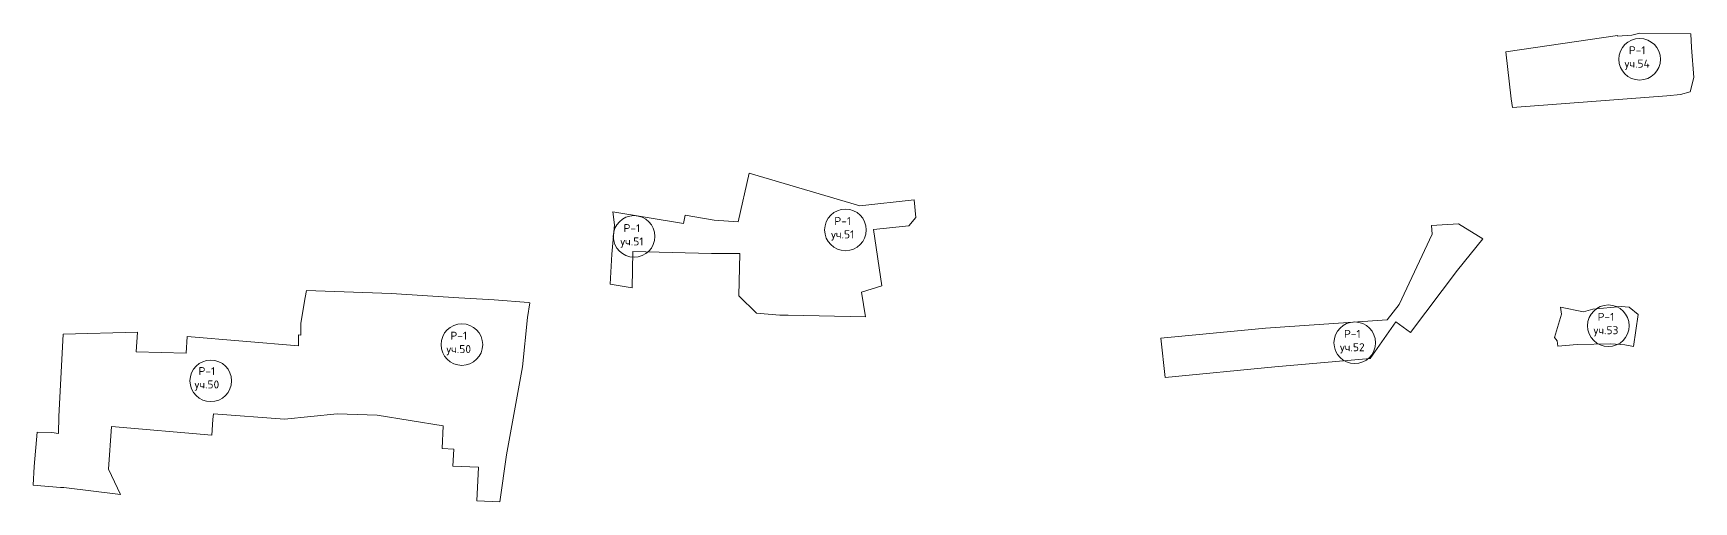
# Model space of a CAD drawing. Extents: x 1391777 to 1399541, y 355855 to 360598.
# Drawn here: x 1397807 to 1399163, y 359016 to 359399 of the extents above; entities that cross this region are included whole.
import ezdxf

# ---------------------------------------------------------------- set-up
doc = ezdxf.new("R2010")
doc.units = 0
doc.header["$MEASUREMENT"] = 0
doc.layers.add('Р-1', color=40, linetype='Continuous')
doc.styles.get("Standard").update_dxf_attribs({"font": 'simplex.shx'})

msp = doc.modelspace()

# ---------------------------------------------------------------- linework, layer by layer
at = {"layer": 'Р-1', "lineweight": 20}
for points in [[(1399009.5, 359383.8), (1399014, 359345.5), (1399014.9, 359338.4), (1399141.1, 359347.7), (1399152.3, 359348.8), (1399160.1, 359351), (1399163, 359362.7), (1399161.2, 359387.3), (1399160.6, 359398.5), (1399119, 359399), (1399112.4, 359397.4), (1399100.8, 359396.6), (1399100.6, 359397), (1399009.5, 359383.8)], [(1398281.8, 359242.5), (1398279.5, 359218.5), (1398278.2, 359193.9), (1398296.3, 359191), (1398296.8, 359220.6), (1398361.1, 359219.1), (1398384.1, 359218.9), (1398383.2, 359184.4), (1398397.7, 359170.4), (1398416.9, 359168.7), (1398423.6, 359168.6), (1398486.8, 359167.2), (1398483.5, 359187.4), (1398500.2, 359192.5), (1398493.2, 359238.6), (1398522, 359241.5), (1398527.8, 359248.3), (1398526.4, 359263), (1398482.1, 359258), (1398391.7, 359284.7), (1398382.7, 359244.8), (1398363.3, 359246.3), (1398339.4, 359250.3), (1398338.2, 359243.5), (1398280.5, 359253.2), (1398281.8, 359242.5)], [(1398949.5, 359234.8), (1398922.4, 359177.3), (1398912.8, 359164.9), (1398813.2, 359158.1), (1398727.8, 359149.8), (1398731.3, 359117.6), (1398820.9, 359126.4), (1398898.7, 359133.2), (1398919.8, 359163.1), (1398931.7, 359154.6), (1398970.1, 359205.4), (1398990.7, 359230.9), (1398971, 359243.3), (1398949, 359241.8), (1398949.5, 359234.8)], [(1398188.1, 359016.2), (1398193.7, 359054.6), (1398206.6, 359126.4), (1398210.9, 359166.7), (1398212.6, 359178.8), (1398211.7, 359178.9), (1398183.6, 359181.3), (1398154.8, 359182.9), (1398112.2, 359185.4), (1398099.6, 359186.3), (1398030.4, 359188.9), (1398029.3, 359183.2), (1398025.6, 359162.1), (1398025.7, 359152.4), (1398023.8, 359152.5), (1398023.7, 359143.7), (1397932.9, 359151.2), (1397932.2, 359137.5), (1397891.3, 359138.8), (1397892.4, 359154.7), (1397831.8, 359153.2), (1397828.2, 359086), (1397827.8, 359072.1), (1397822.3, 359072.9), (1397810.4, 359073.2), (1397808.1, 359044.9), (1397807.2, 359029.9), (1397829.5, 359027.9), (1397832.3, 359027.9), (1397878.4, 359022.1), (1397868.6, 359042.8), (1397871.2, 359077.6), (1397953.1, 359070.7), (1397953.8, 359083.5), (1397954.5, 359088), (1398012.5, 359083.8), (1398055.4, 359088.1), (1398088.1, 359086.9), (1398142, 359078.2), (1398141.1, 359059.8), (1398150.5, 359059.3), (1398149.8, 359045.4), (1398170.8, 359044.6), (1398169.4, 359016.9), (1398188.1, 359016.2)], [(1399054.1, 359175.2), (1399054.9, 359169.5), (1399049.2, 359150.5), (1399051.6, 359147.8), (1399052, 359143.3), (1399067.9, 359144.8), (1399095.2, 359145.1), (1399106.6, 359144.4), (1399113.9, 359143.1), (1399117.7, 359169.2), (1399110.2, 359175.2), (1399103.6, 359175.7), (1399080.7, 359173.6), (1399073.1, 359171.4), (1399054.1, 359175.2)]]:
    msp.add_lwpolyline(points, dxfattribs=at)
at = {"layer": 'Р-1', "lineweight": 0}
for centre in [(1399118.8, 359377.7), (1398297.8, 359233), (1398470.4, 359238.3), (1399093.3, 359160), (1398157.2, 359144.6), (1398886.2, 359146.1), (1397952.2, 359115)]:
    msp.add_circle(centre, 17, dxfattribs=at)

# ---------------------------------------------------------------- texts
at = {"layer": 'Р-1', "char_height": 6.53, "width": 6.533, "attachment_point": 2}
for s, insert in [('Р-1\\Pуч.54', (1399116.8, 359388.3)), ('Р-1\\Pуч.51', (1398296, 359243)), ('Р-1\\Pуч.51', (1398468.1, 359248.8)), ('Р-1\\Pуч.53', (1399091.3, 359170.5)), ('Р-1\\Pуч.50', (1398154.6, 359155.1)), ('Р-1\\Pуч.52', (1398884.2, 359156.6)), ('Р-1\\Pуч.50', (1397949, 359126.2))]:
    msp.add_mtext(s, dxfattribs=dict(at, insert=insert))

doc.saveas('drawing.dxf')
